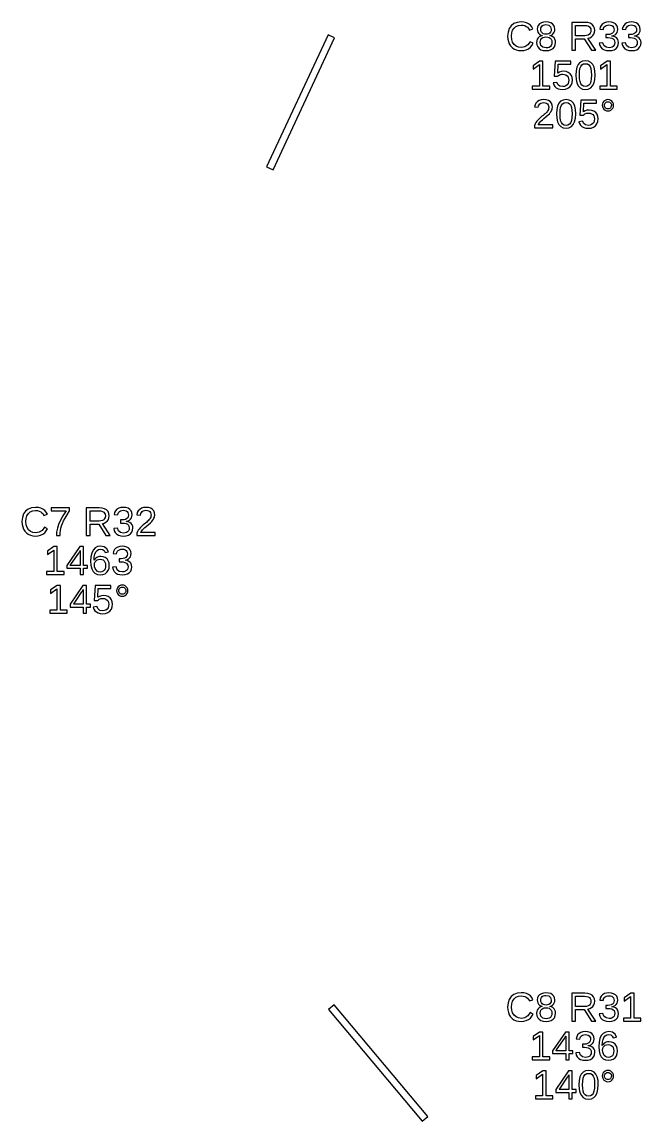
# Model space of a CAD drawing. Extents: x 206 to 2890, y 20 to 453.
# Drawn here: x 860.3 to 987.8, y 26.5 to 252.9 of the extents above; entities that cross this region are included whole.
import ezdxf

# ---------------------------------------------------------------- set-up
doc = ezdxf.new("R2010")
doc.units = 0
doc.layers.get('0').update_dxf_attribs({"linetype": 'CONTINUOUS'})

msp = doc.modelspace()

# ---------------------------------------------------------------- linework, layer by layer
for points in [[(963.632, 247.093), (964.128, 247.222), (964.578, 247.437), (964.973, 247.734), (965.305, 248.109), (965.573, 248.564), (964.938, 248.881), (964.467, 248.219), (963.864, 247.821), (963.127, 247.689), (962.544, 247.76), (962.047, 247.974), (961.636, 248.33), (961.33, 248.803), (961.146, 249.368), (961.085, 250.024), (961.144, 250.685), (961.32, 251.244), (961.614, 251.703), (962.013, 252.043), (962.507, 252.247), (963.095, 252.315), (963.481, 252.286), (963.83, 252.198), (964.143, 252.051), (964.41, 251.848), (964.624, 251.593), (964.783, 251.286), (965.52, 251.53), (965.291, 251.961), (964.99, 252.315), (964.617, 252.592), (964.174, 252.791), (963.664, 252.91), (963.087, 252.95), (962.277, 252.863), (961.593, 252.604), (961.036, 252.173), (960.625, 251.589), (960.378, 250.873), (960.296, 250.024), (960.332, 249.441), (960.443, 248.913), (960.627, 248.44), (960.882, 248.028), (961.203, 247.685), (961.591, 247.41), (962.039, 247.21), (962.539, 247.09), (963.091, 247.05)], [(968.79, 247.099), (969.273, 247.247), (969.658, 247.494), (969.938, 247.828), (970.107, 248.24), (970.163, 248.731), (970.129, 249.087), (970.027, 249.401), (969.858, 249.672), (969.627, 249.892), (969.342, 250.047), (969.003, 250.138), (969.003, 250.155), (969.296, 250.247), (969.544, 250.401), (969.748, 250.614), (969.899, 250.873), (969.99, 251.159), (970.02, 251.473), (969.966, 251.895), (969.802, 252.254), (969.53, 252.551), (969.164, 252.773), (968.718, 252.906), (968.193, 252.95), (967.68, 252.905), (967.241, 252.769), (966.877, 252.543), (966.605, 252.244), (966.441, 251.89), (966.387, 251.481), (966.417, 251.167), (966.507, 250.881), (966.657, 250.623), (966.86, 250.407), (967.106, 250.248), (967.396, 250.146), (967.396, 250.13), (967.082, 250.042), (966.808, 249.888), (966.574, 249.666), (966.395, 249.391), (966.288, 249.077), (966.253, 248.722), (966.31, 248.229), (966.483, 247.816), (966.771, 247.486), (967.162, 247.244), (967.641, 247.099), (968.21, 247.05)], [(967.888, 250.452), (967.626, 250.538), (967.414, 250.681), (967.259, 250.88), (967.167, 251.13), (967.136, 251.432), (967.166, 251.728), (967.256, 251.971), (967.406, 252.16), (967.614, 252.296), (967.876, 252.377), (968.193, 252.405), (968.786, 252.297), (969.141, 251.972), (969.259, 251.432), (969.229, 251.11), (969.139, 250.853), (968.989, 250.661), (968.781, 250.529), (968.519, 250.45), (968.202, 250.423)], [(974.301, 249.512), (976.087, 249.512), (977.576, 247.132), (978.472, 247.132), (976.844, 249.601), (977.249, 249.713), (977.592, 249.896), (977.871, 250.151), (978.078, 250.463), (978.202, 250.821), (978.244, 251.225), (978.185, 251.702), (978.009, 252.104), (977.717, 252.431), (977.316, 252.672), (976.818, 252.816), (976.221, 252.864), (973.524, 252.864), (973.524, 247.132), (974.301, 247.132)], [(974.301, 250.126), (974.301, 252.242), (976.144, 252.242), (976.537, 252.213), (976.863, 252.125), (977.123, 251.979), (977.311, 251.778), (977.425, 251.524), (977.462, 251.217), (977.425, 250.898), (977.313, 250.63), (977.127, 250.413), (976.872, 250.254), (976.555, 250.158), (976.177, 250.126)], [(981.758, 247.099), (982.238, 247.244), (982.622, 247.486), (982.902, 247.816), (983.07, 248.225), (983.127, 248.714), (983.087, 249.06), (982.967, 249.363), (982.768, 249.626), (982.498, 249.835), (982.164, 249.978), (981.768, 250.057), (981.768, 250.073), (982.127, 250.179), (982.425, 250.335), (982.661, 250.539), (982.831, 250.791), (982.934, 251.089), (982.968, 251.432), (982.915, 251.875), (982.755, 252.247), (982.49, 252.549), (982.128, 252.772), (981.681, 252.905), (981.149, 252.95), (980.655, 252.906), (980.224, 252.774), (979.857, 252.555), (979.569, 252.258), (979.374, 251.892), (979.273, 251.457), (980.01, 251.4), (980.07, 251.678), (980.186, 251.911), (980.358, 252.099), (980.578, 252.237), (980.839, 252.32), (981.141, 252.348), (981.467, 252.318), (981.735, 252.229), (981.945, 252.081), (982.095, 251.882), (982.185, 251.64), (982.215, 251.355), (982.178, 251.068), (982.068, 250.826), (981.883, 250.629), (981.632, 250.483), (981.321, 250.395), (980.95, 250.366), (980.551, 250.366), (980.551, 249.731), (980.966, 249.731), (981.384, 249.702), (981.73, 249.615), (982.006, 249.469), (982.206, 249.271), (982.326, 249.028), (982.366, 248.739), (982.331, 248.41), (982.225, 248.14), (982.05, 247.929), (981.814, 247.778), (981.524, 247.687), (981.182, 247.656), (980.553, 247.769), (980.136, 248.108), (979.933, 248.674), (979.176, 248.604), (979.288, 248.134), (979.493, 247.746), (979.792, 247.443), (980.177, 247.225), (980.64, 247.094), (981.182, 247.05)], [(986.392, 247.099), (986.872, 247.244), (987.257, 247.486), (987.537, 247.816), (987.705, 248.225), (987.761, 248.714), (987.721, 249.06), (987.602, 249.363), (987.403, 249.626), (987.133, 249.835), (986.799, 249.978), (986.402, 250.057), (986.402, 250.073), (986.762, 250.179), (987.059, 250.335), (987.295, 250.539), (987.466, 250.791), (987.568, 251.089), (987.602, 251.432), (987.549, 251.875), (987.39, 252.247), (987.124, 252.549), (986.763, 252.772), (986.316, 252.905), (985.784, 252.95), (985.289, 252.906), (984.859, 252.774), (984.492, 252.555), (984.204, 252.258), (984.009, 251.892), (983.908, 251.457), (984.644, 251.4), (984.705, 251.678), (984.821, 251.911), (984.992, 252.099), (985.212, 252.237), (985.473, 252.32), (985.776, 252.348), (986.102, 252.318), (986.37, 252.229), (986.579, 252.081), (986.729, 251.882), (986.82, 251.64), (986.85, 251.355), (986.813, 251.068), (986.702, 250.826), (986.518, 250.629), (986.267, 250.483), (985.956, 250.395), (985.584, 250.366), (985.186, 250.366), (985.186, 249.731), (985.601, 249.731), (986.018, 249.702), (986.365, 249.615), (986.64, 249.469), (986.84, 249.271), (986.96, 249.028), (987, 248.739), (986.965, 248.41), (986.86, 248.14), (986.685, 247.929), (986.448, 247.778), (986.159, 247.687), (985.816, 247.656), (985.187, 247.769), (984.771, 248.108), (984.567, 248.674), (983.81, 248.604), (983.922, 248.134), (984.128, 247.746), (984.427, 247.443), (984.812, 247.225), (985.275, 247.094), (985.816, 247.05)], [(924.68, 249.683), (923.32, 250.317), (910.642, 223.128), (912.001, 222.494)], [(967.546, 247.731), (967.144, 248.126), (967.009, 248.783), (967.044, 249.098), (967.149, 249.365), (967.323, 249.583), (967.559, 249.745), (967.849, 249.842), (968.193, 249.874), (968.547, 249.844), (968.844, 249.754), (969.084, 249.603), (969.261, 249.394), (969.367, 249.126), (969.402, 248.8), (969.369, 248.42), (969.272, 248.115), (969.109, 247.886), (968.88, 247.727), (968.583, 247.631), (968.218, 247.599)], [(968.958, 239.754), (967.563, 239.754), (967.563, 244.864), (966.887, 244.864), (965.532, 243.933), (965.532, 243.241), (966.826, 244.165), (966.826, 239.754), (965.366, 239.754), (965.366, 239.132), (968.958, 239.132)], [(972.207, 239.108), (972.705, 239.282), (973.111, 239.571), (973.41, 239.961), (973.59, 240.437), (973.65, 240.999), (973.594, 241.497), (973.427, 241.929), (973.147, 242.293), (972.774, 242.569), (972.325, 242.734), (971.799, 242.789), (971.352, 242.749), (970.958, 242.627), (970.615, 242.423), (970.724, 244.242), (973.316, 244.242), (973.316, 244.864), (970.057, 244.864), (969.866, 241.78), (970.582, 241.78), (970.753, 241.915), (970.924, 242.021), (971.095, 242.098), (971.27, 242.15), (971.455, 242.181), (971.648, 242.191), (972.002, 242.154), (972.304, 242.043), (972.553, 241.858), (972.74, 241.612), (972.852, 241.321), (972.889, 240.983), (972.852, 240.597), (972.741, 240.271), (972.555, 240.004), (972.304, 239.806), (971.997, 239.688), (971.632, 239.648), (971.073, 239.743), (970.675, 240.026), (970.44, 240.499), (969.699, 240.413), (969.826, 240.006), (970.034, 239.668), (970.322, 239.4), (970.684, 239.206), (971.115, 239.089), (971.615, 239.05)], [(976.913, 239.134), (977.411, 239.387), (977.802, 239.807), (978.084, 240.387), (978.252, 241.118), (978.309, 242), (978.255, 242.894), (978.094, 243.629), (977.827, 244.205), (977.446, 244.619), (976.948, 244.867), (976.331, 244.95), (975.699, 244.868), (975.191, 244.623), (974.808, 244.213), (974.54, 243.64), (974.379, 242.902), (974.326, 242), (974.381, 241.114), (974.546, 240.382), (974.822, 239.803), (975.208, 239.385), (975.703, 239.134), (976.307, 239.05)], [(982.862, 239.754), (981.466, 239.754), (981.466, 244.864), (980.791, 244.864), (979.436, 243.933), (979.436, 243.241), (980.73, 244.165), (980.73, 239.754), (979.269, 239.754), (979.269, 239.132), (982.862, 239.132)], [(975.92, 239.711), (975.604, 239.9), (975.365, 240.214), (975.199, 240.664), (975.099, 241.259), (975.066, 242), (975.099, 242.759), (975.197, 243.362), (975.361, 243.806), (975.6, 244.112), (975.923, 244.295), (976.331, 244.356), (976.729, 244.294), (977.045, 244.108), (977.277, 243.798), (977.437, 243.351), (977.532, 242.751), (977.564, 242), (977.531, 241.271), (977.43, 240.68), (977.263, 240.226), (977.024, 239.905), (976.708, 239.712), (976.315, 239.648)], [(969.597, 231.754), (966.607, 231.754), (966.705, 231.946), (966.838, 232.144), (967.005, 232.346), (967.211, 232.559), (967.459, 232.789), (967.75, 233.036), (968.256, 233.457), (968.64, 233.797), (968.901, 234.057), (969.086, 234.277), (969.237, 234.496), (969.355, 234.716), (969.44, 234.936), (969.491, 235.157), (969.508, 235.379), (969.456, 235.843), (969.301, 236.23), (969.042, 236.541), (968.687, 236.768), (968.242, 236.904), (967.709, 236.95), (967.215, 236.905), (966.784, 236.769), (966.417, 236.543), (966.129, 236.24), (965.935, 235.876), (965.833, 235.448), (966.582, 235.379), (966.645, 235.663), (966.764, 235.901), (966.938, 236.093), (967.159, 236.235), (967.416, 236.319), (967.709, 236.348), (968.013, 236.319), (968.27, 236.232), (968.478, 236.087), (968.632, 235.89), (968.724, 235.646), (968.755, 235.355), (968.737, 235.13), (968.683, 234.921), (968.594, 234.728), (968.476, 234.547), (968.336, 234.37), (968.173, 234.199), (967.992, 234.031), (967.798, 233.863), (967.589, 233.695), (967.373, 233.522), (967.155, 233.34), (966.936, 233.148), (966.72, 232.943), (966.51, 232.724), (966.307, 232.488), (966.118, 232.233), (965.949, 231.953), (965.801, 231.648), (965.801, 231.132), (969.597, 231.132)], [(972.929, 231.134), (973.427, 231.387), (973.819, 231.807), (974.1, 232.387), (974.269, 233.118), (974.325, 234), (974.272, 234.894), (974.111, 235.629), (973.843, 236.205), (973.463, 236.619), (972.964, 236.867), (972.348, 236.95), (971.716, 236.868), (971.208, 236.623), (970.824, 236.213), (970.556, 235.64), (970.396, 234.902), (970.342, 234), (970.397, 233.114), (970.563, 232.382), (970.838, 231.803), (971.224, 231.385), (971.719, 231.134), (972.323, 231.05)], [(971.937, 231.711), (971.62, 231.9), (971.382, 232.214), (971.215, 232.664), (971.116, 233.259), (971.082, 234), (971.115, 234.759), (971.214, 235.362), (971.377, 235.806), (971.616, 236.112), (971.94, 236.295), (972.348, 236.356), (972.746, 236.294), (973.061, 236.108), (973.294, 235.798), (973.453, 235.351), (973.549, 234.751), (973.581, 234), (973.547, 233.271), (973.447, 232.68), (973.28, 232.226), (973.04, 231.905), (972.724, 231.712), (972.332, 231.648)], [(977.492, 231.108), (977.991, 231.282), (978.396, 231.571), (978.696, 231.961), (978.876, 232.437), (978.935, 232.999), (978.88, 233.497), (978.712, 233.929), (978.433, 234.293), (978.06, 234.569), (977.61, 234.734), (977.084, 234.789), (976.638, 234.749), (976.243, 234.627), (975.9, 234.423), (976.01, 236.242), (978.602, 236.242), (978.602, 236.864), (975.343, 236.864), (975.151, 233.78), (975.868, 233.78), (976.038, 233.915), (976.209, 234.021), (976.38, 234.098), (976.556, 234.15), (976.74, 234.181), (976.934, 234.191), (977.287, 234.154), (977.589, 234.043), (977.839, 233.858), (978.025, 233.612), (978.137, 233.321), (978.175, 232.983), (978.138, 232.597), (978.026, 232.271), (977.841, 232.004), (977.59, 231.806), (977.282, 231.688), (976.917, 231.648), (976.358, 231.743), (975.961, 232.026), (975.725, 232.499), (974.985, 232.413), (975.112, 232.006), (975.319, 231.668), (975.607, 231.4), (975.97, 231.206), (976.401, 231.089), (976.901, 231.05)], [(981.255, 234.668), (981.529, 234.781), (981.774, 234.968), (981.965, 235.21), (982.079, 235.484), (982.117, 235.79), (982.08, 236.097), (981.966, 236.371), (981.778, 236.612), (981.535, 236.8), (981.259, 236.912), (980.95, 236.95), (980.641, 236.912), (980.365, 236.798), (980.122, 236.608), (979.933, 236.365), (979.82, 236.093), (979.782, 235.79), (979.82, 235.488), (979.935, 235.215), (980.126, 234.972), (980.37, 234.783), (980.645, 234.669), (980.95, 234.631)], [(980.761, 235.082), (980.591, 235.154), (980.439, 235.274), (980.32, 235.427), (980.249, 235.599), (980.226, 235.79), (980.249, 235.981), (980.319, 236.154), (980.435, 236.307), (980.585, 236.427), (980.757, 236.499), (980.95, 236.523), (981.143, 236.499), (981.314, 236.429), (981.464, 236.311), (981.581, 236.159), (981.651, 235.986), (981.674, 235.79), (981.65, 235.597), (981.58, 235.424), (981.462, 235.271), (981.311, 235.153), (981.14, 235.082), (980.95, 235.058)], [(863.632, 147.093), (864.128, 147.222), (864.578, 147.437), (864.973, 147.734), (865.305, 148.109), (865.573, 148.564), (864.938, 148.881), (864.467, 148.219), (863.864, 147.821), (863.127, 147.689), (862.544, 147.76), (862.047, 147.974), (861.636, 148.33), (861.33, 148.803), (861.146, 149.368), (861.085, 150.024), (861.144, 150.685), (861.32, 151.244), (861.614, 151.703), (862.013, 152.043), (862.507, 152.247), (863.095, 152.315), (863.481, 152.286), (863.83, 152.198), (864.143, 152.051), (864.41, 151.848), (864.624, 151.593), (864.783, 151.286), (865.52, 151.53), (865.291, 151.961), (864.99, 152.315), (864.617, 152.592), (864.174, 152.791), (863.664, 152.91), (863.087, 152.95), (862.277, 152.863), (861.593, 152.604), (861.036, 152.173), (860.625, 151.589), (860.378, 150.873), (860.296, 150.024), (860.332, 149.441), (860.443, 148.913), (860.627, 148.44), (860.882, 148.028), (861.203, 147.685), (861.591, 147.41), (862.039, 147.21), (862.539, 147.09), (863.091, 147.05)], [(868.161, 147.655), (868.221, 148.166), (868.322, 148.665), (868.462, 149.161), (868.643, 149.662), (868.865, 150.167), (869.164, 150.739), (869.577, 151.44), (870.106, 152.27), (870.106, 152.864), (866.318, 152.864), (866.318, 152.242), (869.398, 152.242), (868.74, 151.228), (868.221, 150.295), (867.841, 149.445), (867.583, 148.648), (867.427, 147.877), (867.376, 147.132), (868.14, 147.132)], [(874.301, 149.512), (876.087, 149.512), (877.576, 147.132), (878.472, 147.132), (876.844, 149.601), (877.249, 149.713), (877.592, 149.896), (877.871, 150.151), (878.078, 150.463), (878.202, 150.821), (878.244, 151.225), (878.185, 151.702), (878.009, 152.104), (877.717, 152.431), (877.316, 152.672), (876.818, 152.816), (876.221, 152.864), (873.524, 152.864), (873.524, 147.132), (874.301, 147.132)], [(874.301, 150.126), (874.301, 152.242), (876.144, 152.242), (876.537, 152.213), (876.863, 152.125), (877.123, 151.979), (877.311, 151.778), (877.425, 151.524), (877.462, 151.217), (877.425, 150.898), (877.313, 150.63), (877.127, 150.413), (876.872, 150.254), (876.555, 150.158), (876.177, 150.126)], [(881.758, 147.099), (882.238, 147.244), (882.622, 147.486), (882.902, 147.816), (883.07, 148.225), (883.127, 148.714), (883.087, 149.06), (882.967, 149.363), (882.768, 149.626), (882.498, 149.835), (882.164, 149.978), (881.768, 150.057), (881.768, 150.073), (882.127, 150.179), (882.425, 150.335), (882.661, 150.539), (882.831, 150.791), (882.934, 151.089), (882.968, 151.432), (882.915, 151.875), (882.755, 152.247), (882.49, 152.549), (882.128, 152.772), (881.681, 152.905), (881.149, 152.95), (880.655, 152.906), (880.224, 152.774), (879.857, 152.555), (879.569, 152.258), (879.374, 151.892), (879.273, 151.457), (880.01, 151.4), (880.07, 151.678), (880.186, 151.911), (880.358, 152.099), (880.578, 152.237), (880.839, 152.32), (881.141, 152.348), (881.467, 152.318), (881.735, 152.229), (881.945, 152.081), (882.095, 151.882), (882.185, 151.64), (882.215, 151.355), (882.178, 151.068), (882.068, 150.826), (881.883, 150.629), (881.632, 150.483), (881.321, 150.395), (880.95, 150.366), (880.551, 150.366), (880.551, 149.731), (880.966, 149.731), (881.384, 149.702), (881.73, 149.615), (882.006, 149.469), (882.206, 149.271), (882.326, 149.028), (882.366, 148.739), (882.331, 148.41), (882.225, 148.14), (882.05, 147.929), (881.814, 147.778), (881.524, 147.687), (881.182, 147.656), (880.553, 147.769), (880.136, 148.108), (879.933, 148.674), (879.176, 148.604), (879.288, 148.134), (879.493, 147.746), (879.792, 147.443), (880.177, 147.225), (880.64, 147.094), (881.182, 147.05)], [(887.708, 147.754), (884.718, 147.754), (884.816, 147.946), (884.949, 148.144), (885.116, 148.346), (885.322, 148.559), (885.57, 148.789), (885.861, 149.036), (886.367, 149.457), (886.751, 149.797), (887.012, 150.057), (887.197, 150.277), (887.348, 150.496), (887.466, 150.716), (887.551, 150.936), (887.602, 151.157), (887.619, 151.379), (887.567, 151.843), (887.412, 152.23), (887.153, 152.541), (886.798, 152.768), (886.354, 152.904), (885.82, 152.95), (885.326, 152.905), (884.895, 152.769), (884.528, 152.543), (884.24, 152.24), (884.046, 151.876), (883.945, 151.448), (884.693, 151.379), (884.756, 151.663), (884.875, 151.901), (885.049, 152.093), (885.27, 152.235), (885.527, 152.319), (885.82, 152.348), (886.125, 152.319), (886.381, 152.232), (886.589, 152.087), (886.743, 151.89), (886.835, 151.646), (886.866, 151.355), (886.848, 151.13), (886.795, 150.921), (886.705, 150.728), (886.587, 150.547), (886.447, 150.37), (886.284, 150.199), (886.104, 150.031), (885.909, 149.863), (885.7, 149.695), (885.484, 149.522), (885.266, 149.34), (885.047, 149.148), (884.831, 148.943), (884.621, 148.724), (884.419, 148.488), (884.229, 148.233), (884.061, 147.953), (883.912, 147.648), (883.912, 147.132), (887.708, 147.132)], [(876.953, 139.108), (877.406, 139.283), (877.776, 139.575), (878.049, 139.967), (878.213, 140.445), (878.268, 141.007), (878.216, 141.528), (878.061, 141.973), (877.802, 142.342), (877.455, 142.618), (877.036, 142.783), (876.543, 142.838), (876.243, 142.817), (875.966, 142.752), (875.713, 142.645), (875.49, 142.496), (875.302, 142.309), (875.151, 142.081), (875.19, 142.761), (875.304, 143.325), (875.495, 143.772), (875.756, 144.096), (876.079, 144.291), (876.466, 144.356), (876.894, 144.278), (877.209, 144.045), (877.41, 143.656), (878.109, 143.782), (877.778, 144.431), (877.232, 144.82), (876.474, 144.95), (875.868, 144.861), (875.362, 144.595), (874.956, 144.152), (874.66, 143.544), (874.482, 142.782), (874.423, 141.866), (874.48, 141.022), (874.651, 140.323), (874.936, 139.77), (875.328, 139.37), (875.822, 139.13), (876.417, 139.05)], [(881.534, 139.099), (882.014, 139.244), (882.398, 139.486), (882.678, 139.816), (882.847, 140.225), (882.903, 140.714), (882.863, 141.06), (882.744, 141.363), (882.545, 141.626), (882.274, 141.835), (881.941, 141.978), (881.544, 142.057), (881.544, 142.073), (881.903, 142.179), (882.201, 142.335), (882.437, 142.539), (882.608, 142.791), (882.71, 143.089), (882.744, 143.432), (882.691, 143.875), (882.532, 144.247), (882.266, 144.549), (881.905, 144.772), (881.458, 144.905), (880.925, 144.95), (880.431, 144.906), (880, 144.774), (879.633, 144.555), (879.345, 144.258), (879.151, 143.892), (879.05, 143.457), (879.786, 143.4), (879.846, 143.678), (879.962, 143.911), (880.134, 144.099), (880.354, 144.237), (880.615, 144.32), (880.917, 144.348), (881.243, 144.318), (881.511, 144.229), (881.721, 144.081), (881.871, 143.882), (881.961, 143.64), (881.991, 143.355), (881.954, 143.068), (881.844, 142.826), (881.66, 142.629), (881.409, 142.483), (881.097, 142.395), (880.726, 142.366), (880.327, 142.366), (880.327, 141.731), (880.742, 141.731), (881.16, 141.702), (881.506, 141.615), (881.782, 141.469), (881.982, 141.271), (882.102, 141.028), (882.142, 140.739), (882.107, 140.41), (882.002, 140.14), (881.826, 139.929), (881.59, 139.778), (881.3, 139.687), (880.958, 139.656), (880.329, 139.769), (879.913, 140.108), (879.709, 140.674), (878.952, 140.604), (879.064, 140.134), (879.269, 139.746), (879.568, 139.443), (879.953, 139.225), (880.416, 139.094), (880.958, 139.05)], [(868.958, 139.754), (867.563, 139.754), (867.563, 144.864), (866.887, 144.864), (865.532, 143.933), (865.532, 143.241), (866.826, 144.165), (866.826, 139.754), (865.366, 139.754), (865.366, 139.132), (868.958, 139.132)], [(872.95, 140.429), (873.756, 140.429), (873.756, 141.007), (872.95, 141.007), (872.95, 144.864), (872.181, 144.864), (869.557, 140.999), (869.557, 140.429), (872.258, 140.429), (872.258, 139.132), (872.95, 139.132)], [(870.232, 141.007), (870.297, 141.089), (870.517, 141.39), (871.986, 143.554), (872.027, 143.618), (872.08, 143.708), (872.144, 143.823), (872.204, 143.932), (872.242, 144.004), (872.258, 144.038), (872.258, 141.007)], [(876.071, 139.687), (875.791, 139.828), (875.552, 140.063), (875.37, 140.372), (875.261, 140.734), (875.225, 141.15), (875.26, 141.474), (875.365, 141.749), (875.54, 141.974), (875.772, 142.14), (876.048, 142.239), (876.368, 142.273), (876.705, 142.235), (876.988, 142.122), (877.218, 141.935), (877.388, 141.678), (877.49, 141.358), (877.524, 140.975), (877.49, 140.589), (877.39, 140.263), (877.222, 139.996), (876.996, 139.798), (876.72, 139.68), (876.392, 139.64)], [(869.609, 131.754), (868.214, 131.754), (868.214, 136.864), (867.538, 136.864), (866.183, 135.933), (866.183, 135.241), (867.477, 136.165), (867.477, 131.754), (866.017, 131.754), (866.017, 131.132), (869.609, 131.132)], [(873.601, 132.429), (874.407, 132.429), (874.407, 133.007), (873.601, 133.007), (873.601, 136.864), (872.832, 136.864), (870.208, 132.999), (870.208, 132.429), (872.909, 132.429), (872.909, 131.132), (873.601, 131.132)], [(870.883, 133.007), (870.948, 133.089), (871.168, 133.39), (872.637, 135.554), (872.678, 135.618), (872.731, 135.708), (872.795, 135.823), (872.855, 135.932), (872.893, 136.004), (872.909, 136.038), (872.909, 133.007)], [(877.492, 131.108), (877.991, 131.282), (878.396, 131.571), (878.696, 131.961), (878.876, 132.437), (878.935, 132.999), (878.88, 133.497), (878.712, 133.929), (878.433, 134.293), (878.06, 134.569), (877.61, 134.734), (877.084, 134.789), (876.638, 134.749), (876.243, 134.627), (875.9, 134.423), (876.01, 136.242), (878.602, 136.242), (878.602, 136.864), (875.343, 136.864), (875.151, 133.78), (875.868, 133.78), (876.038, 133.915), (876.209, 134.021), (876.38, 134.098), (876.556, 134.15), (876.74, 134.181), (876.934, 134.191), (877.287, 134.154), (877.589, 134.043), (877.839, 133.858), (878.025, 133.612), (878.137, 133.321), (878.175, 132.983), (878.138, 132.597), (878.026, 132.271), (877.841, 132.004), (877.59, 131.806), (877.282, 131.688), (876.917, 131.648), (876.358, 131.743), (875.961, 132.026), (875.725, 132.499), (874.985, 132.413), (875.112, 132.006), (875.319, 131.668), (875.607, 131.4), (875.97, 131.206), (876.401, 131.089), (876.901, 131.05)], [(881.255, 134.668), (881.529, 134.781), (881.774, 134.968), (881.965, 135.21), (882.079, 135.484), (882.117, 135.79), (882.08, 136.097), (881.966, 136.371), (881.778, 136.612), (881.535, 136.8), (881.259, 136.912), (880.95, 136.95), (880.641, 136.912), (880.365, 136.798), (880.122, 136.608), (879.933, 136.365), (879.82, 136.093), (879.782, 135.79), (879.82, 135.488), (879.935, 135.215), (880.126, 134.972), (880.37, 134.783), (880.645, 134.669), (880.95, 134.631)], [(880.761, 135.082), (880.591, 135.154), (880.439, 135.274), (880.32, 135.427), (880.249, 135.599), (880.226, 135.79), (880.249, 135.981), (880.319, 136.154), (880.435, 136.307), (880.585, 136.427), (880.757, 136.499), (880.95, 136.523), (881.143, 136.499), (881.314, 136.429), (881.464, 136.311), (881.581, 136.159), (881.651, 135.986), (881.674, 135.79), (881.65, 135.597), (881.58, 135.424), (881.462, 135.271), (881.311, 135.153), (881.14, 135.082), (880.95, 135.058)], [(963.632, 47.0931), (964.128, 47.2219), (964.578, 47.4367), (964.973, 47.7337), (965.305, 48.1094), (965.573, 48.5637), (964.938, 48.8811), (964.467, 48.2188), (963.864, 47.8214), (963.127, 47.6889), (962.544, 47.7601), (962.047, 47.9737), (961.636, 48.3297), (961.33, 48.8028), (961.146, 49.3677), (961.085, 50.0244), (961.144, 50.6847), (961.32, 51.2441), (961.614, 51.7027), (962.013, 52.0429), (962.507, 52.2471), (963.095, 52.3151), (963.481, 52.2857), (963.83, 52.1976), (964.143, 52.0506), (964.41, 51.8481), (964.624, 51.5932), (964.783, 51.2857), (965.52, 51.5298), (965.291, 51.9607), (964.99, 52.3146), (964.617, 52.5918), (964.174, 52.7907), (963.664, 52.9101), (963.087, 52.9498), (962.277, 52.8635), (961.593, 52.6045), (961.036, 52.1727), (960.625, 51.5886), (960.378, 50.8725), (960.296, 50.0244), (960.332, 49.4415), (960.443, 48.9132), (960.627, 48.4396), (960.882, 48.0278), (961.203, 47.6847), (961.591, 47.4102), (962.039, 47.2102), (962.539, 47.0902), (963.091, 47.0502)], [(968.79, 47.0994), (969.273, 47.2473), (969.658, 47.4936), (969.938, 47.8282), (970.107, 48.2405), (970.163, 48.7305), (970.129, 49.0865), (970.027, 49.4005), (969.858, 49.6725), (969.627, 49.8915), (969.342, 50.0468), (969.003, 50.1383), (969.003, 50.1546), (969.296, 50.2473), (969.544, 50.4005), (969.748, 50.6143), (969.899, 50.8725), (969.99, 51.1587), (970.02, 51.4729), (969.966, 51.8947), (969.802, 52.2541), (969.53, 52.5511), (969.164, 52.7726), (968.718, 52.9055), (968.193, 52.9498), (967.68, 52.9046), (967.241, 52.769), (966.877, 52.5429), (966.605, 52.2441), (966.441, 51.8901), (966.387, 51.481), (966.417, 51.1668), (966.507, 50.8806), (966.657, 50.6225), (966.86, 50.4069), (967.106, 50.2482), (967.396, 50.1465), (967.396, 50.1302), (967.082, 50.0425), (966.808, 49.8879), (966.574, 49.6663), (966.395, 49.3915), (966.288, 49.0768), (966.253, 48.7224), (966.31, 48.2287), (966.483, 47.8164), (966.771, 47.4855), (967.162, 47.2437), (967.641, 47.0985), (968.21, 47.0502)], [(967.888, 50.4518), (967.626, 50.5379), (967.414, 50.6815), (967.259, 50.8797), (967.167, 51.13), (967.136, 51.4322), (967.166, 51.7283), (967.256, 51.9711), (967.406, 52.1605), (967.614, 52.2961), (967.876, 52.3775), (968.193, 52.4046), (968.786, 52.2966), (969.141, 51.9724), (969.259, 51.4322), (969.229, 51.1096), (969.139, 50.8526), (968.989, 50.6611), (968.781, 50.5289), (968.519, 50.4496), (968.202, 50.4231)], [(974.301, 49.5117), (976.087, 49.5117), (977.576, 47.1315), (978.472, 47.1315), (976.844, 49.6012), (977.249, 49.7129), (977.592, 49.896), (977.871, 50.1505), (978.078, 50.4634), (978.202, 50.8214), (978.244, 51.2247), (978.185, 51.7023), (978.009, 52.1044), (977.717, 52.4311), (977.316, 52.6718), (976.818, 52.8163), (976.221, 52.8644), (973.524, 52.8644), (973.524, 47.1315), (974.301, 47.1315)], [(974.301, 50.1261), (974.301, 52.2419), (976.144, 52.2419), (976.537, 52.2127), (976.863, 52.1253), (977.123, 51.9795), (977.311, 51.7781), (977.425, 51.5238), (977.462, 51.2166), (977.425, 50.8976), (977.313, 50.6298), (977.127, 50.413), (976.872, 50.2536), (976.555, 50.158), (976.177, 50.1261)], [(981.758, 47.0985), (982.238, 47.2437), (982.622, 47.4855), (982.902, 47.8155), (983.07, 48.2251), (983.127, 48.7143), (983.087, 49.0597), (982.967, 49.3635), (982.768, 49.6257), (982.498, 49.8345), (982.164, 49.9783), (981.768, 50.0569), (981.768, 50.0732), (982.127, 50.1792), (982.425, 50.3345), (982.661, 50.5391), (982.831, 50.7911), (982.934, 51.0888), (982.968, 51.4322), (982.915, 51.8746), (982.755, 52.2468), (982.49, 52.549), (982.128, 52.7717), (981.681, 52.9053), (981.149, 52.9498), (980.655, 52.906), (980.224, 52.7744), (979.857, 52.5552), (979.569, 52.2577), (979.374, 51.8915), (979.273, 51.4566), (980.01, 51.3996), (980.07, 51.6781), (980.186, 51.9114), (980.358, 52.0995), (980.578, 52.2374), (980.839, 52.3201), (981.141, 52.3477), (981.467, 52.3181), (981.735, 52.2292), (981.945, 52.0812), (982.095, 51.882), (982.185, 51.6399), (982.215, 51.3549), (982.178, 51.068), (982.068, 50.826), (981.883, 50.6286), (981.632, 50.4828), (981.321, 50.3953), (980.95, 50.3662), (980.551, 50.3662), (980.551, 49.7314), (980.966, 49.7314), (981.384, 49.7023), (981.73, 49.6148), (982.006, 49.469), (982.206, 49.2712), (982.326, 49.0278), (982.366, 48.7387), (982.331, 48.41), (982.225, 48.1401), (982.05, 47.929), (981.814, 47.7775), (981.524, 47.6867), (981.182, 47.6564), (980.553, 47.7694), (980.136, 48.1085), (979.933, 48.6736), (979.176, 48.6044), (979.288, 48.1336), (979.493, 47.7464), (979.792, 47.4428), (980.177, 47.2247), (980.64, 47.0938), (981.182, 47.0502)], [(987.72, 47.754), (986.325, 47.754), (986.325, 52.8644), (985.649, 52.8644), (984.295, 51.9327), (984.295, 51.241), (985.588, 52.1646), (985.588, 47.754), (984.128, 47.754), (984.128, 47.1315), (987.72, 47.1315)], [(943.858, 27.5008), (924.575, 50.4821), (923.425, 49.5179), (942.709, 26.5366)], [(967.546, 47.731), (967.144, 48.1256), (967.009, 48.7834), (967.044, 49.0983), (967.149, 49.3648), (967.323, 49.5829), (967.559, 49.7446), (967.849, 49.8416), (968.193, 49.8739), (968.547, 49.8438), (968.844, 49.7536), (969.084, 49.6033), (969.261, 49.3938), (969.367, 49.1259), (969.402, 48.7997), (969.369, 48.4197), (969.272, 48.1152), (969.109, 47.8863), (968.88, 47.7269), (968.583, 47.6313), (968.218, 47.5994)], [(968.958, 39.754), (967.563, 39.754), (967.563, 44.8644), (966.887, 44.8644), (965.532, 43.9327), (965.532, 43.241), (966.826, 44.1646), (966.826, 39.754), (965.366, 39.754), (965.366, 39.1315), (968.958, 39.1315)], [(972.95, 40.4294), (973.756, 40.4294), (973.756, 41.0072), (972.95, 41.0072), (972.95, 44.8644), (972.181, 44.8644), (969.557, 40.9991), (969.557, 40.4294), (972.258, 40.4294), (972.258, 39.1315), (972.95, 39.1315)], [(970.232, 41.0072), (970.297, 41.0886), (970.517, 41.3897), (971.986, 43.5542), (972.027, 43.6185), (972.08, 43.708), (972.144, 43.8228), (972.204, 43.9317), (972.242, 44.0036), (972.258, 44.0384), (972.258, 41.0072)], [(976.899, 39.0985), (977.379, 39.2437), (977.764, 39.4855), (978.044, 39.8155), (978.212, 40.2251), (978.268, 40.7143), (978.228, 41.0597), (978.109, 41.3635), (977.91, 41.6257), (977.64, 41.8345), (977.306, 41.9783), (976.909, 42.0569), (976.909, 42.0732), (977.269, 42.1792), (977.566, 42.3345), (977.802, 42.5391), (977.973, 42.7911), (978.075, 43.0888), (978.109, 43.4322), (978.056, 43.8746), (977.897, 44.2468), (977.631, 44.549), (977.27, 44.7717), (976.823, 44.9053), (976.291, 44.9498), (975.796, 44.906), (975.366, 44.7744), (974.999, 44.5552), (974.711, 44.2577), (974.516, 43.8915), (974.415, 43.4566), (975.151, 43.3996), (975.212, 43.6781), (975.328, 43.9114), (975.499, 44.0995), (975.719, 44.2374), (975.98, 44.3201), (976.283, 44.3477), (976.609, 44.3181), (976.877, 44.2292), (977.086, 44.0812), (977.236, 43.882), (977.327, 43.6399), (977.357, 43.3549), (977.32, 43.068), (977.209, 42.826), (977.025, 42.6286), (976.774, 42.4828), (976.463, 42.3953), (976.091, 42.3662), (975.693, 42.3662), (975.693, 41.7314), (976.108, 41.7314), (976.525, 41.7023), (976.872, 41.6148), (977.147, 41.469), (977.347, 41.2712), (977.467, 41.0278), (977.507, 40.7387), (977.472, 40.41), (977.367, 40.1401), (977.192, 39.929), (976.955, 39.7775), (976.666, 39.6867), (976.323, 39.6564), (975.694, 39.7694), (975.278, 40.1085), (975.074, 40.6736), (974.317, 40.6044), (974.429, 40.1336), (974.635, 39.7464), (974.934, 39.4428), (975.319, 39.2247), (975.782, 39.0938), (976.323, 39.0502)], [(981.588, 39.1085), (982.041, 39.2834), (982.41, 39.575), (982.684, 39.9674), (982.848, 40.4448), (982.903, 41.0072), (982.851, 41.528), (982.696, 41.9729), (982.437, 42.3418), (982.09, 42.6175), (981.67, 42.783), (981.178, 42.8381), (980.877, 42.8167), (980.601, 42.7522), (980.348, 42.6449), (980.124, 42.4964), (979.937, 42.3085), (979.786, 42.0814), (979.824, 42.7611), (979.939, 43.3246), (980.13, 43.7719), (980.39, 44.0963), (980.714, 44.2909), (981.1, 44.3558), (981.529, 44.278), (981.843, 44.0448), (982.044, 43.656), (982.744, 43.7821), (982.412, 44.4309), (981.867, 44.8201), (981.108, 44.9498), (980.502, 44.8612), (979.996, 44.5954), (979.591, 44.1523), (979.295, 43.5438), (979.117, 42.7816), (979.058, 41.8657), (979.115, 41.0217), (979.286, 40.3232), (979.57, 39.7703), (979.963, 39.3702), (980.456, 39.1302), (981.051, 39.0502)], [(980.706, 39.6872), (980.426, 39.8282), (980.187, 40.0633), (980.005, 40.372), (979.896, 40.7342), (979.859, 41.1496), (979.894, 41.4744), (979.999, 41.7491), (980.175, 41.9735), (980.407, 42.1397), (980.683, 42.2394), (981.003, 42.2726), (981.339, 42.2351), (981.623, 42.1225), (981.853, 41.9348), (982.023, 41.6781), (982.124, 41.358), (982.158, 40.9747), (982.125, 40.5893), (982.024, 40.2631), (981.857, 39.9961), (981.631, 39.7984), (981.354, 39.6797), (981.027, 39.6401)], [(969.609, 31.754), (968.214, 31.754), (968.214, 36.8644), (967.538, 36.8644), (966.183, 35.9327), (966.183, 35.241), (967.477, 36.1646), (967.477, 31.754), (966.017, 31.754), (966.017, 31.1315), (969.609, 31.1315)], [(973.601, 32.4294), (974.407, 32.4294), (974.407, 33.0072), (973.601, 33.0072), (973.601, 36.8644), (972.832, 36.8644), (970.208, 32.9991), (970.208, 32.4294), (972.909, 32.4294), (972.909, 31.1315), (973.601, 31.1315)], [(977.564, 31.1342), (978.062, 31.3865), (978.453, 31.8069), (978.735, 32.387), (978.904, 33.118), (978.96, 34), (978.906, 34.8942), (978.746, 35.6293), (978.478, 36.2052), (978.097, 36.6189), (977.599, 36.8671), (976.982, 36.9498), (976.35, 36.868), (975.842, 36.6225), (975.459, 36.2134), (975.191, 35.6402), (975.03, 34.9024), (974.977, 34), (975.032, 33.1139), (975.197, 32.3815), (975.473, 31.8029), (975.859, 31.3847), (976.354, 31.1338), (976.958, 31.0502)], [(976.571, 31.7111), (976.255, 31.8996), (976.016, 32.2138), (975.85, 32.6636), (975.75, 33.259), (975.717, 34), (975.75, 34.7595), (975.848, 35.3617), (976.012, 35.8065), (976.251, 36.1116), (976.574, 36.2947), (976.982, 36.3558), (977.38, 36.2938), (977.696, 36.108), (977.928, 35.7984), (978.088, 35.3508), (978.183, 34.7514), (978.215, 34), (978.182, 33.2712), (978.081, 32.6799), (977.914, 32.226), (977.675, 31.905), (977.359, 31.7124), (976.966, 31.6482)], [(981.255, 34.6682), (981.529, 34.7807), (981.774, 34.9683), (981.965, 35.2098), (982.079, 35.4837), (982.117, 35.7902), (982.08, 36.0967), (981.966, 36.3707), (981.778, 36.6121), (981.535, 36.7997), (981.259, 36.9123), (980.95, 36.9498), (980.641, 36.9119), (980.365, 36.7979), (980.122, 36.608), (979.933, 36.3653), (979.82, 36.0927), (979.782, 35.7902), (979.82, 35.4878), (979.935, 35.2152), (980.126, 34.9724), (980.37, 34.7826), (980.645, 34.6686), (980.95, 34.6307)], [(980.761, 35.0818), (980.591, 35.1537), (980.439, 35.2735), (980.32, 35.4268), (980.249, 35.599), (980.226, 35.7902), (980.249, 35.9814), (980.319, 36.1537), (980.435, 36.3069), (980.585, 36.4268), (980.757, 36.4987), (980.95, 36.5226), (981.143, 36.4991), (981.314, 36.4286), (981.464, 36.311), (981.581, 36.1591), (981.651, 35.9855), (981.674, 35.7902), (981.65, 35.597), (981.58, 35.424), (981.462, 35.2715), (981.311, 35.1528), (981.14, 35.0816), (980.95, 35.0579)], [(970.883, 33.0072), (970.948, 33.0886), (971.168, 33.3897), (972.637, 35.5542), (972.678, 35.6185), (972.731, 35.708), (972.795, 35.8228), (972.855, 35.9317), (972.893, 36.0036), (972.909, 36.0384), (972.909, 33.0072)]]:
    msp.add_lwpolyline(points, close=True)

doc.saveas('drawing.dxf')
